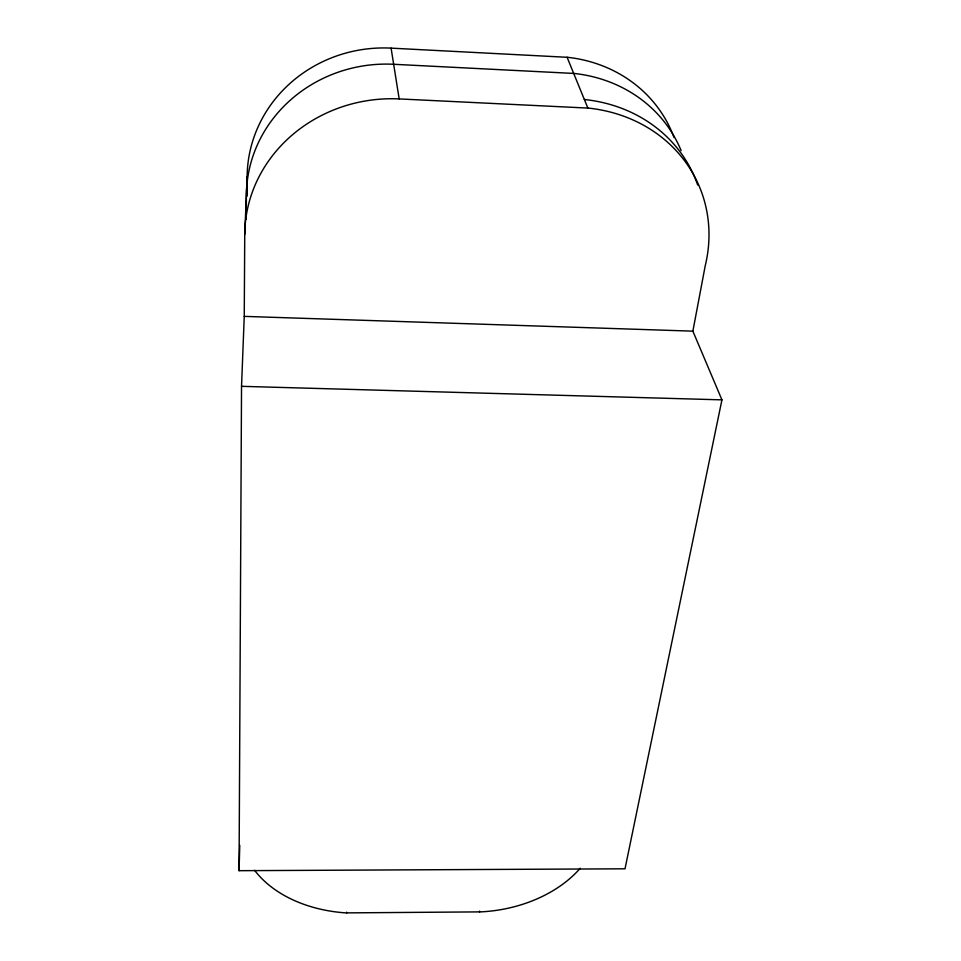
<?xml version="1.0" encoding="UTF-8"?>
<svg xmlns="http://www.w3.org/2000/svg" width="961" height="961" viewBox="0 0 961 961"><rect width="100%" height="100%" fill="white"/><g stroke="black" fill="none" stroke-linecap="round" stroke-linejoin="round"><path stroke-width="1.44" d="M244.743 234.34A144.655 133.987 -6.3 0 1 399.175 98.923L588.588 108.112A151.61 135.909 -23.7 0 1 705.242 265.704L692.869 331.149L721.939 399.86L625.01 868.804L239.061 870.69L241.535 386.322L244.25 316.373L244.743 234.34L247.145 176.68A135.189 128.101 -5.8 0 1 391.091 48.134L567.771 57.324A141.964 130.059 -26.8 0 1 674.045 137.507M246.22 219.048L246.388 195.047A138.204 130.011 -6 0 1 393.662 64.279L574.39 73.468A145.027 131.969 -25.7 0 1 681.145 150.637M247.013 196.2L247.145 176.68M239.061 870.69L239.769 845.404M254.605 870.318A123.44 87.415 -4.2 0 0 345.744 912.89L480.632 911.881A115.644 81.337 -7.8 0 0 580.252 868.239M241.535 386.322L721.939 399.86M244.25 316.373L692.869 331.149M346.669 912.95L346.705 912.157M587.844 108.028L567.086 57.252M584.36 99.5L585.093 99.584A149.988 134.96 -24.1 0 1 697.674 185.029M391.091 48.134L399.175 98.923M479.527 911.136L479.635 911.917"/></g></svg>
